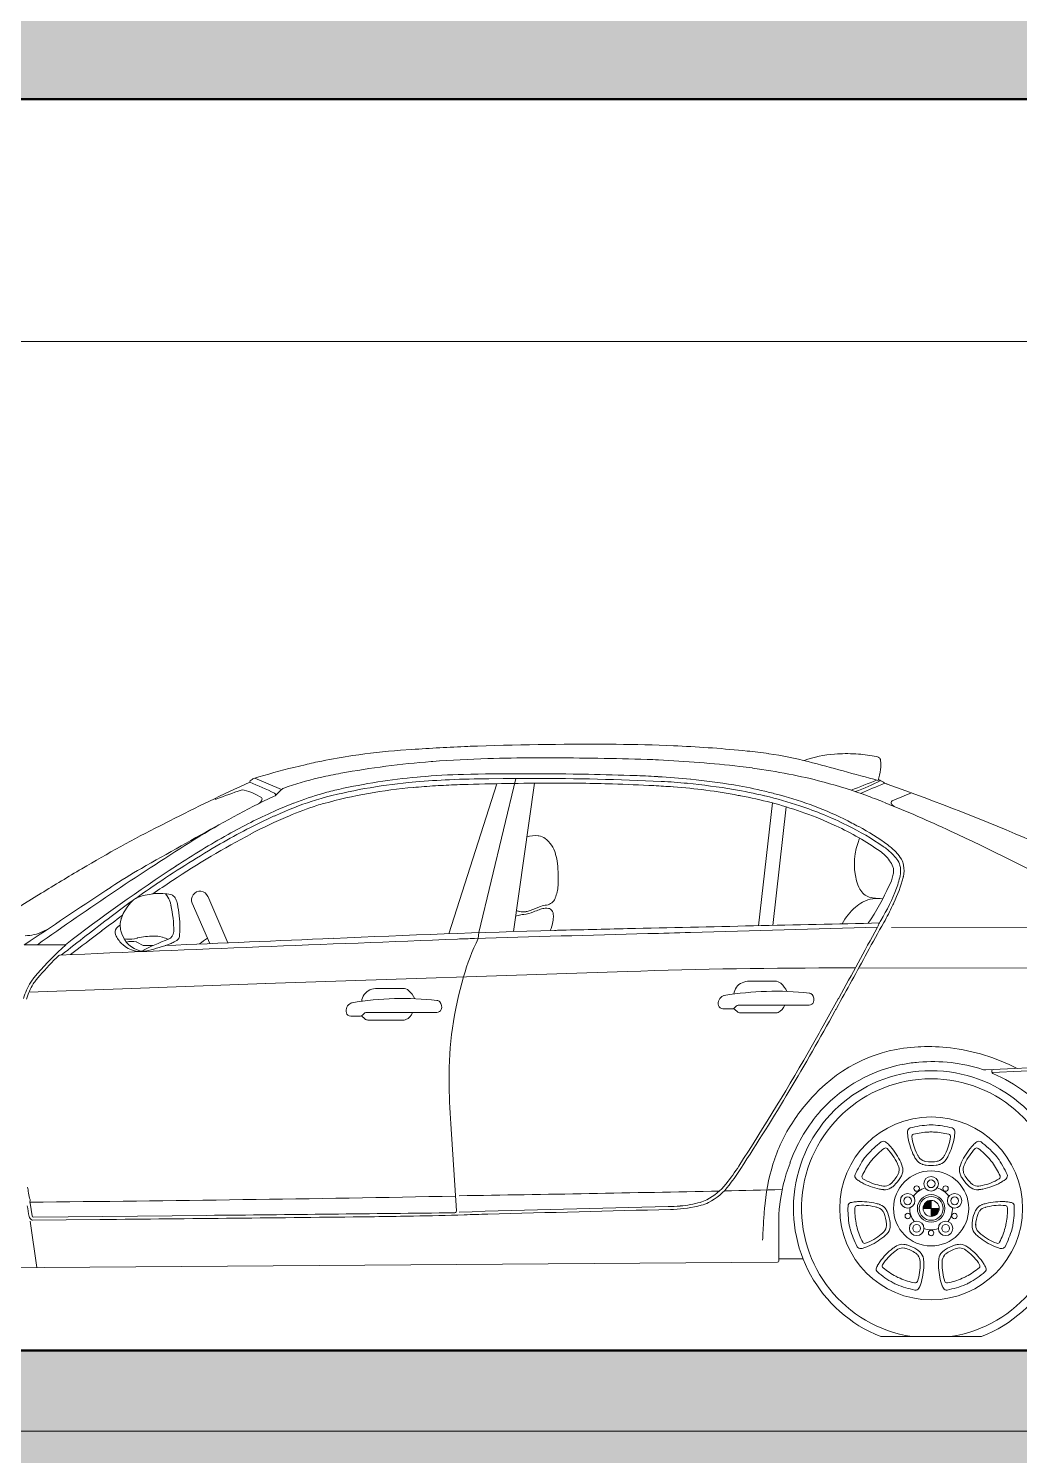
# Model space of a CAD drawing. Header units: millimetres. Extents: x 1135 to 1350, y 205 to 283.
# Drawn here: x 1213.059 to 1215.514, y 210.04 to 213.575 of the extents above; entities that cross this region are included whole.
import ezdxf

# ---------------------------------------------------------------- set-up
doc = ezdxf.new("R2010")
doc.units = ezdxf.units.MM
doc.header["$LTSCALE"] = 10
for name, color, linetype, lineweight in [('CARROS', 252, 'Continuous', 13), ('cinza 03', 252, 'Continuous', 13), ('HACHT', 90, 'Continuous', 9), ('PAREDES 2', 50, 'Continuous', 50), ('pn 02', 16, 'Continuous', 20), ('PN-01', 90, 'Continuous', 13)]:
    doc.layers.add(name, color=color, linetype=linetype, lineweight=lineweight)

# ---------------------------------------------------------------- blocks, each defined once
blk = doc.blocks.new('A$C22F757E9')
at = {"layer": 'CARROS'}
h = blk.add_hatch(color=256, dxfattribs=at)
edge = h.paths.add_edge_path()
edge.add_line((-113.0689, 1228.8035), (-113.0506, 1228.8035))
edge.add_line((-113.0506, 1228.8035), (-113.0506, 1228.8217))
edge.add_ellipse((-113.0506, 1228.8035), major_axis=(0.0129, 0.0129), ratio=1, start_angle=45, end_angle=135)
edge = h.paths.add_edge_path()
edge.add_line((-113.0323, 1228.8035), (-113.0506, 1228.8035))
edge.add_line((-113.0506, 1228.8035), (-113.0506, 1228.7852))
edge.add_ellipse((-113.0506, 1228.8035), major_axis=(-0.0129, 0.0129), ratio=1, start_angle=135, end_angle=225)
for p, q in [((-114.3375, 1229.9403), (-114.3649, 1229.9385)), ((-113.9976, 1229.9196), (-114.0158, 1229.9195)), ((-113.6779, 1229.9493), (-113.6886, 1229.9497)), ((-113.4525, 1229.9302), (-113.453, 1229.9302)), ((-113.2899, 1229.929), (-113.2829, 1229.9294)), ((-113.1811, 1229.9211), (-113.1809, 1229.921)), ((-114.6015, 1229.9028), (-114.6293, 1229.8961)), ((-114.2851, 1229.9107), (-114.2893, 1229.9104)), ((-113.1757, 1229.9136), (-113.1757, 1229.913)), ((-114.7386, 1229.8601), (-114.7386, 1229.8596)), ((-114.7372, 1229.8629), (-114.7376, 1229.8625)), ((-114.7263, 1229.8691), (-114.6596, 1229.8416)), ((-114.563, 1229.8715), (-114.5684, 1229.8702)), ((-114.3273, 1229.86), (-114.345, 1229.8584)), ((-114.3156, 1229.8728), (-114.3239, 1229.8721)), ((-114.2654, 1229.8514), (-114.2719, 1229.851)), ((-114.1263, 1229.8557), (-114.2454, 1229.484)), ((-114.1713, 1229.4871), (-114.0798, 1229.8688)), ((-114.1108, 1229.8685), (-114.1462, 1229.8681)), ((-114.0333, 1229.8569), (-114.0854, 1229.4893)), ((-113.917, 1229.8793), (-113.9193, 1229.8794)), ((-113.7863, 1229.876), (-113.7918, 1229.8762)), ((-113.73, 1229.8734), (-113.7301, 1229.8734)), ((-113.689, 1229.848), (-113.6899, 1229.848)), ((-113.5356, 1229.852), (-113.5396, 1229.8526)), ((-113.3156, 1229.8594), (-113.3194, 1229.8604)), ((-114.7102, 1229.8125), (-114.7096, 1229.8135)), ((-114.676, 1229.8256), (-114.6794, 1229.8242)), ((-114.6741, 1229.8279), (-114.6738, 1229.8269)), ((-114.6625, 1229.839), (-114.6736, 1229.8272)), ((-114.3273, 1229.847), (-114.3325, 1229.8465)), ((-113.5134, 1229.8238), (-113.5224, 1229.8256)), ((-113.4622, 1229.8256), (-113.463, 1229.8258)), ((-113.4151, 1229.8247), (-113.4303, 1229.8289)), ((-113.207, 1229.8251), (-113.2081, 1229.8255)), ((-114.6291, 1229.8078), (-114.6301, 1229.8075)), ((-113.478, 1229.504), (-113.444, 1229.8081)), ((-113.4427, 1229.5047), (-113.4098, 1229.7984)), ((-113.1492, 1229.807), (-113.1489, 1229.8064)), ((-114.9368, 1229.7638), (-114.9606, 1229.7517)), ((-114.6743, 1229.7773), (-114.6777, 1229.7757)), ((-114.6422, 1229.7757), (-114.6442, 1229.7748)), ((-113.2863, 1229.7513), (-113.2889, 1229.7525)), ((-113.258, 1229.7524), (-113.2596, 1229.7532)), ((-113.23, 1229.7496), (-113.2301, 1229.7496)), ((-114.7925, 1229.7299), (-114.7934, 1229.7294)), ((-113.9808, 1229.6807), (-113.9813, 1229.6824)), ((-113.1645, 1229.678), (-113.1649, 1229.6784)), ((-113.1474, 1229.682), (-113.1487, 1229.6833)), ((-113.1362, 1229.6845), (-113.1368, 1229.6852)), ((-113.1437, 1229.6408), (-113.1437, 1229.6412)), ((-113.1279, 1229.653), (-113.1281, 1229.6536)), ((-113.1188, 1229.6536), (-113.1189, 1229.6539)), ((-114.9658, 1229.6099), (-114.967, 1229.6091)), ((-114.93, 1229.6159), (-114.9316, 1229.6148)), ((-113.1269, 1229.6323), (-113.1268, 1229.6332)), ((-115.2553, 1229.5843), (-115.436, 1229.4733)), ((-114.9437, 1229.5785), (-114.9471, 1229.5829)), ((-114.8426, 1229.5767), (-114.7927, 1229.4617)), ((-113.9822, 1229.5717), (-113.9818, 1229.5726)), ((-113.2273, 1229.5946), (-113.227, 1229.5941)), ((-114.8377, 1229.4598), (-114.8809, 1229.5596)), ((-114.0709, 1229.5391), (-114.07, 1229.5389)), ((-114.055, 1229.5387), (-114.0543, 1229.5389)), ((-114.0065, 1229.5471), (-114.0069, 1229.5471)), ((-113.2191, 1229.5628), (-113.2205, 1229.562)), ((-113.1461, 1229.5541), (-113.1454, 1229.5557)), ((-115.2515, 1229.4893), (-115.2391, 1229.4954)), ((-115.054, 1229.529), (-115.0567, 1229.5225)), ((-114.0798, 1229.5274), (-114.08, 1229.5273)), ((-113.9877, 1229.5139), (-113.987, 1229.5179)), ((-113.181, 1229.5058), (-113.1813, 1229.5051)), ((-113.149, 1229.4992), (-112.5448, 1229.5005)), ((-115.0696, 1229.4781), (-115.0697, 1229.4783)), ((-115.058, 1229.4916), (-115.058, 1229.4914)), ((-115.0187, 1229.473), (-115.0238, 1229.4718)), ((-115.0187, 1229.4633), (-115.0024, 1229.4551)), ((-114.9547, 1229.4754), (-114.956, 1229.4757)), ((-114.9256, 1229.4637), (-114.9241, 1229.4645)), ((-114.9178, 1229.4688), (-114.9179, 1229.4687)), ((-114.913, 1229.4773), (-114.9129, 1229.4778)), ((-114.1727, 1229.4722), (-114.1713, 1229.4871)), ((-115.2971, 1229.4568), (-115.2281, 1229.4568)), ((-115.2281, 1229.4568), (-115.1952, 1229.4568)), ((-115.1952, 1229.4568), (-115.1951, 1229.4568)), ((-115.0004, 1229.4546), (-114.9779, 1229.4546)), ((-113.8037, 1229.3907), (-114.6992, 1229.3606)), ((-113.2383, 1229.3993), (-113.2613, 1229.3994)), ((-112.4099, 1229.3982), (-113.2299, 1229.3993)), ((-115.2642, 1229.3854), (-115.2733, 1229.3746)), ((-115.2584, 1229.3803), (-115.2675, 1229.3695)), ((-115.2856, 1229.339), (-115.0536, 1229.3479)), ((-113.3177, 1229.2557), (-113.2806, 1229.3226)), ((-113.0764, 1229.204), (-113.0826, 1229.2038)), ((-113.0812, 1229.1657), (-113.0869, 1229.1652)), ((-112.897, 1229.1475), (-112.9152, 1229.1466)), ((-112.9002, 1229.1418), (-112.9002, 1229.1441)), ((-112.8998, 1229.1399), (-112.4234, 1229.1631)), ((-112.3958, 1229.1719), (-112.897, 1229.1475)), ((-113.3441, 1229.0802), (-113.3451, 1229.0791)), ((-113.3397, 1229.085), (-113.3397, 1229.0849)), ((-113.3253, 1229.0443), (-113.3255, 1229.044)), ((-114.2263, 1228.7979), (-114.2408, 1229.0128)), ((-113.4377, 1228.9271), (-113.438, 1228.9262)), ((-113.397, 1228.9247), (-113.3997, 1228.9177)), ((-113.5591, 1228.8637), (-113.5583, 1228.8647)), ((-113.5511, 1228.861), (-113.5493, 1228.8633)), ((-115.2866, 1228.8422), (-115.2864, 1228.841)), ((-115.2828, 1228.8161), (-115.2777, 1228.7849)), ((-113.689, 1228.8012), (-113.6885, 1228.8013)), ((-113.6727, 1228.8095), (-113.6718, 1228.8096)), ((-113.462, 1228.8164), (-113.4627, 1228.8093)), ((-113.0323, 1228.8035), (-113.0689, 1228.8035)), ((-113.0506, 1228.7852), (-113.0506, 1228.8217)), ((-115.283, 1228.7786), (-115.2828, 1228.7783)), ((-115.2826, 1228.7716), (-115.266, 1228.6573)), ((-115.1103, 1228.776), (-115.2765, 1228.7744)), ((-115.2743, 1228.7821), (-114.8447, 1228.7862)), ((-113.4283, 1228.77), (-113.4283, 1228.673)), ((-113.431, 1228.6703), (-115.5426, 1228.6553)), ((-113.4283, 1228.6789), (-113.3681, 1228.6789)), ((-113.1753, 1228.486), (-112.9259, 1228.486))]:
    blk.add_line(p, q, dxfattribs=at)
for points in [[(-113.4079, 1229.341, 0.11548), (-113.423, 1229.3613, 0.176796), (-113.4374, 1229.3665), (-113.5006, 1229.3665, 0.101369), (-113.5189, 1229.3628, 0.277823), (-113.5393, 1229.3346)], [(-114.3299, 1229.323, 0.11548), (-114.345, 1229.3432, 0.176796), (-114.3594, 1229.3485), (-114.4227, 1229.3485, 0.101369), (-114.441, 1229.3448, 0.277823), (-114.4613, 1229.3166)], [(-114.3353, 1229.2892, -0.205932), (-114.3517, 1229.2712, -0.106247), (-114.3563, 1229.2702), (-114.4457, 1229.2702, -0.186076), (-114.4533, 1229.2731), (-114.4619, 1229.2809)], [(-113.4133, 1229.3072, -0.205932), (-113.4297, 1229.2892, -0.106247), (-113.4343, 1229.2882), (-113.5237, 1229.2882, -0.186076), (-113.5312, 1229.2911), (-113.5398, 1229.2989)], [(-113.0346, 1228.9202, -0.073262), (-113.0641, 1228.9199, -0.083125), (-113.0712, 1228.9221), (-113.0715, 1228.9222, -0.163159), (-113.0831, 1228.9339, 0.004366), (-113.0835, 1228.9346), (-113.0852, 1228.9379, -0.090388), (-113.0984, 1228.9812, -0.373981), (-113.0942, 1228.9873, -0.054792), (-113.0565, 1228.9928, -0.017715), (-113.0447, 1228.9928, -0.054792), (-113.007, 1228.9873, -0.373981), (-113.0028, 1228.9812, -0.090388), (-113.016, 1228.9379), (-113.0177, 1228.9346, 0.004366), (-113.0181, 1228.9339, -0.163159), (-113.0297, 1228.9222), (-113.03, 1228.9221, -0.083125), (-113.0371, 1228.9199)], [(-113.1319, 1228.8888, -0.073262), (-113.15, 1228.8655, -0.083125), (-113.1562, 1228.8613), (-113.1565, 1228.8612, -0.163159), (-113.1729, 1228.8594, 0.004366), (-113.1737, 1228.8595), (-113.1773, 1228.8603, -0.090388), (-113.2194, 1228.877, -0.373981), (-113.2215, 1228.884, -0.054792), (-113.2024, 1228.9169, -0.017715), (-113.195, 1228.9262, -0.054792), (-113.1672, 1228.9522, -0.373981), (-113.1598, 1228.9517, -0.090388), (-113.1342, 1228.9143), (-113.1327, 1228.911, 0.004366), (-113.1323, 1228.9102, -0.163159), (-113.1304, 1228.8938), (-113.1305, 1228.8935, -0.083125), (-113.1332, 1228.8866)], [(-112.9493, 1228.8638, -0.073262), (-112.968, 1228.8866, -0.083125), (-112.9707, 1228.8935), (-112.9708, 1228.8938, -0.163159), (-112.9689, 1228.9102, 0.004366), (-112.9685, 1228.911), (-112.967, 1228.9143, -0.090388), (-112.9414, 1228.9517, -0.373981), (-112.934, 1228.9522, -0.054792), (-112.9062, 1228.9262, -0.017715), (-112.8988, 1228.9169, -0.054792), (-112.8797, 1228.884, -0.373981), (-112.8818, 1228.877, -0.090388), (-112.9239, 1228.8603), (-112.9275, 1228.8595, 0.004366), (-112.9283, 1228.8594, -0.163159), (-112.9447, 1228.8612), (-112.945, 1228.8613, -0.083125), (-112.9512, 1228.8655)], [(-113.168, 1228.793, -0.073262), (-113.1611, 1228.7644, -0.083125), (-113.1616, 1228.757), (-113.1617, 1228.7567, -0.163159), (-113.1706, 1228.7427, 0.004366), (-113.1712, 1228.7422), (-113.174, 1228.7398, -0.090388), (-113.2133, 1228.7173, -0.373981), (-113.2202, 1228.72, -0.054792), (-113.2339, 1228.7555, -0.017715), (-113.2365, 1228.7671, -0.054792), (-113.2396, 1228.805, -0.373981), (-113.2346, 1228.8105, -0.090388), (-113.1894, 1228.8073), (-113.1858, 1228.8063, 0.004366), (-113.185, 1228.8061, -0.163159), (-113.171, 1228.7974), (-113.1708, 1228.7971, -0.083125), (-113.1671, 1228.7907)], [(-112.9403, 1228.7619, -0.073262), (-112.9341, 1228.7907, -0.083125), (-112.9304, 1228.7971), (-112.9302, 1228.7974, -0.163159), (-112.9162, 1228.8061, 0.004366), (-112.9154, 1228.8063), (-112.9118, 1228.8073, -0.090388), (-112.8666, 1228.8105, -0.373981), (-112.8616, 1228.805, -0.054792), (-112.8647, 1228.7671, -0.017715), (-112.8673, 1228.7555, -0.054792), (-112.881, 1228.72, -0.373981), (-112.8879, 1228.7173, -0.090388), (-112.9272, 1228.7398), (-112.93, 1228.7422, 0.004366), (-112.9306, 1228.7427, -0.163159), (-112.9395, 1228.7567), (-112.9396, 1228.757, -0.083125), (-112.9401, 1228.7644)], [(-113.1157, 1228.7052, -0.073262), (-113.0889, 1228.6927, -0.083125), (-113.0835, 1228.6877), (-113.0833, 1228.6874, -0.163159), (-113.0779, 1228.6718, 0.004366), (-113.0779, 1228.671), (-113.0778, 1228.6673, -0.090388), (-113.0847, 1228.6226, -0.373981), (-113.0911, 1228.6189, -0.054792), (-113.1274, 1228.6303, -0.017715), (-113.1381, 1228.6354, -0.054792), (-113.1697, 1228.6567, -0.373981), (-113.1708, 1228.664, -0.090388), (-113.1401, 1228.6973), (-113.1371, 1228.6995, 0.004366), (-113.1365, 1228.7, -0.163159), (-113.121, 1228.7055), (-113.1206, 1228.7055, -0.083125), (-113.1133, 1228.7044)], [(-113.0143, 1228.6913, -0.073262), (-112.9879, 1228.7044, -0.083125), (-112.9806, 1228.7055), (-112.9802, 1228.7055, -0.163159), (-112.9647, 1228.7, 0.004366), (-112.9641, 1228.6995), (-112.9611, 1228.6973, -0.090388), (-112.9304, 1228.664, -0.373981), (-112.9315, 1228.6567, -0.054792), (-112.9631, 1228.6354, -0.017715), (-112.9738, 1228.6303, -0.054792), (-113.0101, 1228.6189, -0.373981), (-113.0165, 1228.6226, -0.090388), (-113.0234, 1228.6673), (-113.0233, 1228.671, 0.004366), (-113.0233, 1228.6718, -0.163159), (-113.0179, 1228.6874), (-113.0177, 1228.6877, -0.083125), (-113.0123, 1228.6927)]]:
    blk.add_lwpolyline(points, format="xyb", dxfattribs=at)
for points in [[(-114.4578, 1229.284, -0.22651), (-114.4665, 1229.2799), (-114.4885, 1229.2799, -0.337736), (-114.4993, 1229.2881, -0.372119), (-114.4878, 1229.3122, -0.06192), (-114.4852, 1229.313, -0.069103), (-114.2749, 1229.3189, -0.185882), (-114.2677, 1229.3152, -0.282354), (-114.2643, 1229.2963, -0.308281), (-114.2748, 1229.2892), (-114.4483, 1229.2892, 0.22651), (-114.457, 1229.285)], [(-113.5358, 1229.3021, -0.22651), (-113.5445, 1229.2979), (-113.5664, 1229.2979, -0.337736), (-113.5772, 1229.3062, -0.372119), (-113.5658, 1229.3302, -0.06192), (-113.5631, 1229.331, -0.069103), (-113.3528, 1229.337, -0.185882), (-113.3457, 1229.3333, -0.282354), (-113.3423, 1229.3143, -0.308281), (-113.3527, 1229.3072), (-113.5263, 1229.3072, 0.22651), (-113.535, 1229.303)], [(-113.0457, 1229.0103, 0.028399), (-113.0555, 1229.0103, 0.049879), (-113.1023, 1229.0029, 0.323135), (-113.109, 1228.9948, 0.031599), (-113.109, 1228.9893), (-113.1089, 1228.988, 0.028493), (-113.1077, 1228.9778, 0.072055), (-113.093, 1228.9336, 0.031687), (-113.088, 1228.9249), (-113.0876, 1228.9243, 0.162544), (-113.0729, 1228.913), (-113.0723, 1228.9127, 0.052962), (-113.063, 1228.9106, 0.062265), (-113.0382, 1228.9106, 0.052962), (-113.0289, 1228.9127), (-113.0283, 1228.913, 0.162544), (-113.0136, 1228.9243), (-113.0132, 1228.9249, 0.031687), (-113.0082, 1228.9336, 0.072055), (-112.9935, 1228.9778, 0.028493), (-112.9923, 1228.988), (-112.9922, 1228.9893, 0.031599), (-112.9922, 1228.9948, 0.323135), (-112.9989, 1229.0029, 0.049879)], [(-113.2092, 1228.9363, 0.028399), (-113.2154, 1228.9286, 0.049879), (-113.2387, 1228.8874, 0.323135), (-113.2366, 1228.8771, 0.031599), (-113.2323, 1228.8737), (-113.2312, 1228.8729, 0.028493), (-113.2225, 1228.8675, 0.072055), (-113.1788, 1228.8514, 0.031687), (-113.1689, 1228.85), (-113.1681, 1228.8499, 0.162544), (-113.1501, 1228.8543), (-113.1496, 1228.8546, 0.052962), (-113.1421, 1228.8605, 0.062265), (-113.1266, 1228.88, 0.052962), (-113.1225, 1228.8885), (-113.1223, 1228.8892, 0.162544), (-113.122, 1228.9077), (-113.1223, 1228.9084, 0.031687), (-113.1259, 1228.9177, 0.072055), (-113.1513, 1228.9568, 0.028493), (-113.1585, 1228.9641), (-113.1595, 1228.9649, 0.031599), (-113.1638, 1228.9684, 0.323135), (-113.1743, 1228.9682, 0.049879)], [(-112.8858, 1228.9286, 0.028399), (-112.892, 1228.9363, 0.049879), (-112.9269, 1228.9682, 0.323135), (-112.9374, 1228.9684, 0.031599), (-112.9417, 1228.9649), (-112.9427, 1228.9641, 0.028493), (-112.9499, 1228.9568, 0.072055), (-112.9753, 1228.9177, 0.031687), (-112.9789, 1228.9084), (-112.9792, 1228.9077, 0.162544), (-112.9789, 1228.8892), (-112.9787, 1228.8885, 0.052962), (-112.9746, 1228.88, 0.062265), (-112.9591, 1228.8605, 0.052962), (-112.9516, 1228.8546), (-112.9511, 1228.8543, 0.162544), (-112.9331, 1228.8499), (-112.9323, 1228.85, 0.031687), (-112.9224, 1228.8514, 0.072055), (-112.8787, 1228.8675, 0.028493), (-112.87, 1228.8729), (-112.8689, 1228.8737, 0.031599), (-112.8646, 1228.8771, 0.323135), (-112.8625, 1228.8874, 0.049879)], [(-113.2533, 1228.7622, 0.028399), (-113.2511, 1228.7526, 0.049879), (-113.2336, 1228.7087, 0.323135), (-113.2241, 1228.704, 0.031599), (-113.2188, 1228.7052), (-113.2175, 1228.7056, 0.028493), (-113.2079, 1228.709, 0.072055), (-113.168, 1228.7332, 0.031687), (-113.1607, 1228.74), (-113.1602, 1228.7405, 0.162544), (-113.1524, 1228.7573), (-113.1523, 1228.758, 0.052962), (-113.1523, 1228.7675, 0.062265), (-113.1578, 1228.7917, 0.052962), (-113.162, 1228.8003), (-113.1623, 1228.8009, 0.162544), (-113.1766, 1228.8126), (-113.1774, 1228.8129, 0.031687), (-113.1869, 1228.8159, 0.072055), (-113.2333, 1228.8203, 0.028493), (-113.2435, 1228.8192), (-113.2447, 1228.819, 0.031599), (-113.2501, 1228.8178, 0.323135), (-113.2565, 1228.8094, 0.049879)], [(-112.8501, 1228.7526, 0.028399), (-112.8479, 1228.7622, 0.049879), (-112.8447, 1228.8094, 0.323135), (-112.8511, 1228.8178, 0.031599), (-112.8565, 1228.819), (-112.8577, 1228.8192, 0.028493), (-112.8679, 1228.8203, 0.072055), (-112.9143, 1228.8159, 0.031687), (-112.9238, 1228.8129), (-112.9246, 1228.8126, 0.162544), (-112.9389, 1228.8009), (-112.9392, 1228.8003, 0.052962), (-112.9434, 1228.7917, 0.062265), (-112.9489, 1228.7675, 0.052962), (-112.9489, 1228.758), (-112.9488, 1228.7573, 0.162544), (-112.941, 1228.7405), (-112.9405, 1228.74, 0.031687), (-112.9332, 1228.7332, 0.072055), (-112.8933, 1228.709, 0.028493), (-112.8837, 1228.7056), (-112.8824, 1228.7052, 0.031599), (-112.8771, 1228.704, 0.323135), (-112.8676, 1228.7087, 0.049879)], [(-113.1448, 1228.6193, 0.028399), (-113.1359, 1228.615, 0.049879), (-113.0906, 1228.6013, 0.323135), (-113.081, 1228.6058, 0.031599), (-113.0786, 1228.6107), (-113.0781, 1228.6119, 0.028493), (-113.0748, 1228.6216, 0.072055), (-113.0688, 1228.6678, 0.031687), (-113.0696, 1228.6778), (-113.0697, 1228.6786, 0.162544), (-113.078, 1228.6951), (-113.0785, 1228.6956, 0.052962), (-113.0859, 1228.7016, 0.062265), (-113.1083, 1228.7124, 0.052962), (-113.1175, 1228.7144), (-113.1182, 1228.7145, 0.162544), (-113.1363, 1228.7106), (-113.137, 1228.7102, 0.031687), (-113.1453, 1228.7047, 0.072055), (-113.1777, 1228.6711, 0.028493), (-113.1832, 1228.6625), (-113.1838, 1228.6614, 0.031599), (-113.1862, 1228.6564, 0.323135), (-113.1837, 1228.6462, 0.049879)], [(-112.9653, 1228.615, 0.028399), (-112.9564, 1228.6193, 0.049879), (-112.9175, 1228.6462, 0.323135), (-112.915, 1228.6564, 0.031599), (-112.9174, 1228.6614), (-112.918, 1228.6625, 0.028493), (-112.9235, 1228.6711, 0.072055), (-112.9559, 1228.7047, 0.031687), (-112.9642, 1228.7102), (-112.9649, 1228.7106, 0.162544), (-112.983, 1228.7145), (-112.9837, 1228.7144, 0.052962), (-112.9929, 1228.7124, 0.062265), (-113.0153, 1228.7016, 0.052962), (-113.0227, 1228.6956), (-113.0232, 1228.6951, 0.162544), (-113.0315, 1228.6786), (-113.0316, 1228.6778, 0.031687), (-113.0324, 1228.6678, 0.072055), (-113.0264, 1228.6216, 0.028493), (-113.0231, 1228.6119), (-113.0226, 1228.6107, 0.031599), (-113.0202, 1228.6058, 0.323135), (-113.0106, 1228.6013, 0.049879)]]:
    blk.add_lwpolyline(points, format="xyb", close=True, dxfattribs=at)
for centre, radius in [((-113.0506, 1228.8035), 0.2265), ((-113.0506, 1228.8035), 0.0931), ((-113.0863, 1228.8526), 0.00677), ((-113.0506, 1228.8646), 0.018), ((-113.0506, 1228.8646), 0.00963), ((-113.0149, 1228.8526), 0.00677), ((-113.1088, 1228.8224), 0.018), ((-113.1088, 1228.8224), 0.00963), ((-113.0506, 1228.8035), 0.0341), ((-113.0506, 1228.8035), 0.0295), ((-113.0506, 1228.8035), 0.02), ((-112.9924, 1228.8224), 0.018), ((-112.9924, 1228.8224), 0.00963), ((-113.1084, 1228.7847), 0.00677), ((-112.9928, 1228.7847), 0.00677), ((-113.0865, 1228.754), 0.018), ((-113.0865, 1228.754), 0.00963), ((-113.0147, 1228.754), 0.018), ((-113.0147, 1228.754), 0.00963), ((-113.0506, 1228.7427), 0.00677)]:
    blk.add_circle(centre, radius, dxfattribs=at)
for radius, start, end in [(0.3411, 291.4472, 248.5528), (0.3211, 278.6159, 261.3841), (0.053, 106.2579, 145.7421), (0.053, 34.2579, 73.7421), (0.053, 178.2579, 217.7421), (0.0183, 90, 180), (0.0183, 270, 0), (0.053, 322.2579, 1.7421), (0.053, 250.2579, 289.7421)]:
    blk.add_arc((-113.0506, 1228.8035), radius, start, end, dxfattribs=at)
for centre, major_axis, start_param, end_param in [((-113.8972, 1221.2834), (0, 8.6702), -0.00781, 0.032475), ((-114.2242, 1228.1758), (0, 1.7692), 0.149318, 0.193693), ((-114.266, 1228.4584), (0, 1.4835), 0.067705, 0.149318), ((-113.9558, 1224.2258), (0, 5.7277), 0.042956, 0.067705), ((-114.1015, 1227.668), (0, 2.2823), 0.032475, 0.042956), ((-114.0444, 1226.278), (0, 3.6416), -0.003117, 0.029196), ((-114.0234, 1233.1147), (0, 3.1952), 3.138476, 3.143989), ((-113.981, 1222.8557), (0, 7.0639), -0.032568, 0.002396), ((-113.8621, 1225.8454), (0, 4.1081), -0.042876, -0.00781), ((-113.804, 1226.9662), (0, 2.9858), -0.101354, -0.042876), ((-113.661, 1228.3927), (0, 1.552), -0.136479, -0.101354), ((-113.5657, 1229.0936), (0, 0.8444), -0.256056, -0.136479), ((-113.2715, 1229.646), (0, 0.2835), 0.065697, 0.34208), ((-113.2592, 1229.565), (0, 0.3652), -0.079358, 0.065697), ((-113.2621, 1229.5288), (0, 0.4015), -0.19381, -0.079358), ((-113.1894, 1229.9049), (0, 0.0183), -0.478361, -0.19381), ((-113.1853, 1229.9123), (0, 0.00982), -1.440971, -0.478361), ((-114.3108, 1228.5261), (0, 1.4077), 0.231718, 0.305685), ((-114.3433, 1228.7922), (0, 1.1411), 0.193693, 0.231718), ((-114.1187, 1227.6304), (0, 2.2866), 0.075791, 0.175851), ((-114.0638, 1226.9523), (0, 2.967), 0.029196, 0.075791), ((-113.8129, 1228.091), (0, 1.8258), -0.048297, -0.032568), ((-113.8913, 1226.4447), (0, 3.474), -0.107335, -0.048297), ((-113.621, 1228.9911), (0, 0.9129), -0.143061, -0.107335), ((-113.793, 1227.779), (0, 2.1374), -0.186177, -0.143061), ((-118.5976, 1209.585), (0, 21.0105), -0.264706, -0.256056), ((-113.3173, 1229.9099), (0, 0.1449), 4.387792, 4.582787), ((-113.2582, 1229.9021), (0, 0.0844), 4.582787, 4.842214), ((-112.3457, 1224.501), (0, 5.8833), 0.425561, 0.463424), ((-114.7353, 1229.8601), (0, 0.00342), 0.781916, 1.570796), ((-114.9808, 1229.2245), (0, 0.681), -0.468973, -0.369211), ((-114.7214, 1229.8467), (0, 0.0228), 0.305685, 0.781916), ((-114.4158, 1229.1822), (0, 0.7052), 0.221404, 0.3497), ((-114.3161, 1228.7582), (0, 1.1411), 0.175851, 0.221404), ((-114.2281, 1228.5515), (0, 1.3122), 0.090512, 0.260903), ((-114.1857, 1228.304), (0, 1.5743), 0.089203, 0.21595), ((-114.1813, 1228.2693), (0, 1.5976), 0.03961, 0.092933), ((-114.1556, 1227.8003), (0, 2.0541), 0.057492, 0.084975), ((-114.1754, 1228.2816), (0, 1.5976), 0.021399, 0.089203), ((-114.1621, 1228.0285), (0, 1.8258), 0.027575, 0.057492), ((-114.1108, 1226.4658), (0, 3.4026), 0.010555, 0.03961), ((-113.9558, 1220.4368), (0, 9.4205), 0.003741, 0.027575), ((-114.0501, 1222.34), (0, 7.5406), -0.01761, 0.021399), ((-114.0352, 1222.5952), (0, 7.2737), 0, 0.010555), ((-114.0352, 1223.093), (0, 6.7759), -0.047367, 0), ((-113.9736, 1225.2926), (0, 4.5646), -0.029742, 0.003741), ((-113.8814, 1231.9331), (0, 2.0541), 3.123983, 3.125376), ((-114.0236, 1223.0333), (0, 6.8469), -0.033626, -0.016216), ((-113.9798, 1225.0823), (0, 4.775), -0.05154, -0.029742), ((-113.7061, 1232.6135), (0, 2.7388), 3.107967, 3.109804), ((-113.8506, 1227.8229), (0, 2.0541), -0.059598, -0.031789), ((-113.8649, 1227.3438), (0, 2.5105), -0.070793, -0.05154), ((-113.6631, 1231.0125), (0, 1.1411), 3.081995, 3.084453), ((-113.8452, 1227.7796), (0, 2.097), -0.096438, -0.05714), ((-113.783, 1228.4935), (0, 1.3694), -0.095242, -0.047367), ((-113.811, 1228.1956), (0, 1.6686), -0.165628, -0.095242), ((-113.7979, 1228.2767), (0, 1.5976), -0.164823, -0.096438), ((-113.7244, 1228.6999), (0, 1.1679), -0.229895, -0.164823), ((-113.6321, 1228.646), (0, 1.2553), -0.255665, -0.186177), ((-113.6263, 1228.6531), (0, 1.2469), -0.347359, -0.255665), ((-113.9174, 1231.6644), (0, 1.9469), 3.497667, 3.532974), ((-113.5105, 1230.5654), (0, 0.78), 3.503977, 3.592259), ((-115.8549, 1236.3841), (0, 7.0748), 3.528334, 3.537704), ((-113.2211, 1229.777), (0, 0.0978), -0.573051, -0.426735), ((-113.1444, 1229.8975), (0, 0.0456), 2.568542, 2.653432), ((-113.1444, 1229.8975), (0, 0.0456), 2.653432, 2.808287), ((-114.9817, 1224.5112), (0, 5.6543), -0.40291, -0.333305), ((-113.9133, 1228.1381), (0, 1.8568), 0.432291, 0.553116), ((-114.8227, 1229.8207), (0, 0.00342), 2.183101, 3.512121), ((-114.397, 1228.7083), (0, 1.1899), 0.314715, 0.370528), ((-114.7557, 1229.8268), (0, 0.0137), -0.24656, 0.314715), ((-114.7872, 1229.6997), (0, 0.1447), -0.574008, -0.24656), ((-114.7116, 1229.8184), (0, 0.00342), 4.667383, 5.709177), ((-114.7186, 1229.8187), (0, 0.0105), 4.189324, 4.667383), ((-114.6769, 1229.8178), (0, 0.00685), 0.375385, 0.432291), ((-114.6806, 1229.8258), (0, 0.00685), -1.259538, -0.468973), ((-114.6784, 1229.8319), (0, 0.00685), 3.516977, 3.95154), ((-114.6462, 1229.8233), (0, 0.0228), 0.3497, 0.809947), ((-114.308, 1228.939), (0, 0.928), 0.276643, 0.358845), ((-114.4456, 1229.3783), (0, 0.4565), 0.260903, 0.31283), ((-114.3735, 1229.173), (0, 0.6847), 0.21595, 0.276643), ((-114.2254, 1228.5694), (0, 1.2817), 0.084975, 0.264181), ((-113.7862, 1228.4562), (0, 1.3953), -0.188658, -0.070793), ((-113.7439, 1228.6033), (0, 1.2553), -0.229103, -0.165628), ((-113.2839, 1231.1269), (0, 1.3237), 2.952935, 2.957608), ((-113.6967, 1228.8239), (0, 1.0171), -0.339089, -0.183985), ((-113.6672, 1228.9482), (0, 0.9129), -0.266519, -0.229895), ((-113.6942, 1228.816), (0, 1.0366), -0.316825, -0.229103), ((-113.6452, 1228.9695), (0, 0.8865), -0.473775, -0.266519), ((-113.7045, 1228.4302), (0, 1.4835), -0.378342, -0.347359), ((-113.1457, 1229.8097), (0, 0.00411), 0.386959, 1.576526), ((-111.7804, 1226.4091), (0, 3.6763), 0.372704, 0.386959), ((-114.0921, 1228.4441), (0, 1.4692), 0.417336, 0.505068), ((-114.7238, 1229.8205), (0, 0.016), 3.596388, 4.189324), ((-114.3142, 1228.9527), (0, 0.9129), 0.358845, 0.417336), ((-114.3141, 1228.9658), (0, 0.89), 0.31283, 0.423211), ((-114.3318, 1229.0234), (0, 0.8155), 0.303931, 0.396581), ((-114.4377, 1229.3661), (0, 0.4565), 0.264181, 0.303931), ((-113.6632, 1228.9119), (0, 0.9357), -0.453107, -0.316825), ((-113.6551, 1228.9437), (0, 0.8901), -0.430793, -0.339089), ((-114.402, 1226.6492), (0, 3.4), -0.43088, -0.378342), ((-113.1434, 1229.8097), (0, 0.00649), 1.576526, 2.00349), ((-113.1367, 1229.8121), (0, 0.0137), 2.00349, 2.755876), ((-113.4529, 1226.6893), (0, 3.4234), 0.463424, 0.528805), ((-106.041, 1213.4278), (0, 18.597), 0.499073, 0.511356), ((-114.0313, 1228.3191), (0, 1.5976), 0.423211, 0.518785), ((-114.1665, 1228.617), (0, 1.2553), 0.396581, 0.478729), ((-113.593, 1229.0741), (0, 0.7453), -0.602357, -0.430793), ((-113.5711, 1229.0997), (0, 0.726), -0.596407, -0.453107), ((-114.6129, 1227.0538), (0, 3.0392), -0.480008, -0.473775), ((-113.4868, 1229.2489), (0, 0.5645), -0.632833, -0.480008), ((-110.7877, 1222.9996), (0, 7.8957), 0.553116, 0.613206), ((-113.7278, 1227.7589), (0, 2.222), 0.478729, 0.581369), ((-113.7054, 1227.7321), (0, 2.2823), 0.505068, 0.570944), ((-114.0314, 1229.6587), (0, 0.0685), -0.106302, 0.313902), ((-114.0319, 1229.6534), (0, 0.0738), -0.125341, -0.106302), ((-114.027, 1229.6927), (0, 0.0342), -0.643313, -0.125341), ((-114.0491, 1229.6628), (0, 0.0715), -1.293188, -0.643313), ((-113.082, 1229.6568), (0, 0.1611), 1.163556, 1.830237), ((-115.7813, 1223.6038), (0, 6.7518), -0.480165, -0.43088), ((-113.5032, 1227.3802), (0, 2.6787), 0.518785, 0.587427), ((-114.1214, 1229.64), (0, 0.1483), -1.451009, -1.293188), ((-113.2343, 1229.6036), (0, 0.1027), -0.754691, -0.602357), ((-113.2578, 1229.5682), (0, 0.1598), -0.765692, -0.596407), ((-113.2193, 1229.6188), (0, 0.0812), -1.177079, -0.754691), ((-113.251, 1229.5752), (0, 0.1598), -0.811653, -0.632833), ((-113.2315, 1229.5932), (0, 0.1233), -0.913309, -0.765692), ((-113.2042, 1229.619), (0, 0.0951), -1.019324, -0.811653), ((-111.3461, 1223.0295), (0, 7.6622), 0.528805, 0.544337), ((-112.7032, 1226.1484), (0, 4.1644), 0.570944, 0.652732), ((-114.3469, 1228.4517), (0, 1.3694), 0.511356, 0.576538), ((-114.2577, 1229.6234), (0, 0.2877), 4.64248, 4.832176), ((-113.1662, 1229.6412), (0, 0.0228), -1.570796, -1.177079), ((-113.1932, 1229.6408), (0, 0.0502), 4.458332, 4.712389), ((-113.1692, 1229.642), (0, 0.0434), -1.298814, -0.913309), ((-113.1723, 1229.6404), (0, 0.0468), 4.556254, 4.984371), ((-113.1588, 1229.6474), (0, 0.0411), -1.410795, -1.019324), ((-113.195, 1229.6411), (0, 0.0784), 4.517914, 4.87239), ((-113.4965, 1227.3674), (0, 2.6931), 0.587427, 0.61203), ((-112.9559, 1226.563), (0, 3.6517), 0.581369, 0.597082), ((-114.0759, 1229.6104), (0, 0.1027), 4.335286, 4.64248), ((-113.1441, 1229.6401), (0, 0.0959), 1.830237, 2.064731), ((-113.7832, 1229.9042), (0, 0.7058), 4.119936, 4.271886), ((-113.2813, 1229.664), (0, 0.1426), 4.271886, 4.458332), ((-113.4462, 1229.7116), (0, 0.3428), 4.25657, 4.451832), ((-113.2935, 1229.659), (0, 0.1712), 4.341261, 4.556254), ((-113.159, 1229.6339), (0, 0.0411), 4.451832, 4.517914), ((-100.9173, 1207.4883), (0, 26.3747), 0.576538, 0.585751), ((-113.4965, 1227.3674), (0, 2.6931), 0.615142, 0.640365), ((-114.9972, 1229.5302), (0, 0.0479), 0.314757, 0.783284), ((-114.9628, 1229.423), (0, 0.1607), -0.180926, 0.314757), ((-114.983, 1229.5479), (0, 0.0502), -1.272831, -0.917278), ((-114.9363, 1229.5698), (0, 0.0114), -0.594286, -0.180926), ((-114.9434, 1229.5592), (0, 0.0242), -1.1156, -0.594286), ((-114.9621, 1229.5492), (0, 0.0456), -1.382127, -1.100546), ((-114.8618, 1229.5681), (0, 0.0213), -1.156148, 1.985445), ((-114.0063, 1229.5814), (0, 0.0264), 3.26333, 4.335286), ((-113.1924, 1229.613), (0, 0.0398), 2.064731, 2.848326), ((-113.1831, 1229.4924), (0, 0.0793), -0.163395, 0.478158), ((-113.1831, 1229.6422), (0, 0.0705), 2.839775, 3.141593), ((-113.608, 1229.7832), (0, 0.5138), 4.167686, 4.341261), ((-114.9533, 1229.4855), (0, 0.1111), 0.783284, 1.167828), ((-115.0217, 1229.5359), (0, 0.0913), -1.361844, -1.272831), ((-115.2379, 1229.4894), (0, 0.3156), -1.57042, -1.361844), ((-115.2731, 1229.4889), (0, 0.3671), -1.545183, -1.382127), ((-114.0487, 1229.4422), (0, 0.0909), 0.204771, 0.354738), ((-114.0631, 1229.5747), (0, 0.0365), 2.713104, 2.921881), ((-114.0621, 1229.5749), (0, 0.0369), 2.921881, 3.337837), ((-114.0573, 1229.4842), (0, 0.0479), 0.054182, 0.204771), ((-114.0634, 1229.598), (0, 0.066), 3.195774, 3.585976), ((-114.0674, 1229.606), (0, 0.0685), 3.337837, 3.499941), ((-112.8121, 1226.2039), (0, 3.5645), 0.350561, 0.358348), ((-114.0152, 1229.4951), (0, 0.0479), 0.364916, 0.444383), ((-113.9224, 1229.2487), (0, 0.3117), 0.318258, 0.364916), ((-114.0037, 1229.4992), (0, 0.0479), 0.067411, 0.318258), ((-113.995, 1229.4872), (0, 0.0685), 0.121737, 0.350561), ((-114.0035, 1229.5018), (0, 0.0454), -0.104735, 0.067411), ((-114, 1229.5356), (0, 0.0114), -0.612053, -0.104735), ((-114.003, 1229.5313), (0, 0.0167), -1.20414, -0.612053), ((-113.9981, 1229.5332), (0, 0.0114), -1.43565, -1.20414), ((-114.0472, 1229.5264), (0, 0.0617), 4.638063, 4.847535), ((-113.1498, 1229.4444), (0, 0.1386), 0.70337, 1.088428), ((-113.177, 1229.4769), (0, 0.0959), 0.478158, 0.70337), ((-113.6296, 1229.7824), (0, 0.5412), 4.189161, 4.276994), ((-112.9007, 1229.4402), (0, 0.2739), 1.114978, 1.135401), ((-111.2385, 1224.2915), (0, 6.5289), 0.640365, 0.664457), ((-112.9559, 1226.563), (0, 3.6517), 0.622536, 0.640358), ((-115.0536, 1229.4873), (0, 0.0187), 0.345821, 2.076435), ((-115.0111, 1229.5053), (0, 0.0494), 1.257945, 1.743534), ((-114.9563, 1229.515), (0, 0.1059), 1.743534, 1.793986), ((-115.036, 1229.5135), (0, 0.0228), 1.167828, 1.257945), ((-115.024, 1229.4954), (0, 0.1141), 4.557738, 4.738002), ((-114.0624, 1229.5262), (0, 0.0768), 4.250872, 4.552061), ((-114.0314, 1229.5252), (0, 0.0456), 4.552061, 4.638063), ((-112.6734, 1177.5548), (0, 51.9545), 0.022072, 0.025454), ((-187.3904, 4612.8936), (0, 3384.2213), 3.163665, 3.163852), ((-111.4148, 1155.3102), (0, 74.2116), 0.024195, 0.030526), ((-125.0404, 1236.0503), (0, 13.7016), 4.199434, 4.213813), ((-109.2722, 1227.2311), (0, 4.5646), 1.047568, 1.066286), ((-113.2833, 1229.5531), (0, 0.1141), 4.213813, 4.285425), ((-113.0789, 1229.4579), (0, 0.1141), 1.026093, 1.143832), ((-115.531, 1229.8466), (0, 0.4565), 3.688582, 3.727344), ((-115.295, 1229.5812), (0, 0.102), 3.140625, 3.59011), ((-92.5138, 659.1104), (0, 570.7859), 0.038616, 0.040368), ((-109.6407, 1222.0469), (0, 9.2835), 0.640358, 0.650894), ((-115.0007, 1229.5167), (0, 0.0799), 2.072713, 2.41339), ((-114.9937, 1229.5062), (0, 0.0669), 1.793986, 2.770578), ((-115.037, 1229.5316), (0, 0.0613), 2.919101, 3.361429), ((-115.0311, 1229.4104), (0, 0.0546), -0.212349, 0.246971), ((-115.0208, 1229.4593), (0, 0.00456), -0.46329, -0.212349), ((-115.0677, 1229.6957), (0, 0.2282), 3.361429, 3.370931), ((-114.9745, 1229.2902), (0, 0.1882), 0.01461, 0.229338), ((-114.7001, 1228.8181), (0, 0.6962), 0.357441, 0.462722), ((-114.976, 1229.3985), (0, 0.0799), -0.257664, 0.01461), ((-114.9809, 1229.3747), (0, 0.1041), -0.409253, -0.257664), ((-121.0002, 1380.161), (0, 150.8313), 3.182332, 3.185139), ((-114.9472, 1229.4895), (0, 0.0205), 3.499034, 4.712765), ((-114.9583, 1229.5236), (0, 0.0685), 3.480886, 3.647271), ((-114.9459, 1229.5044), (0, 0.0456), 3.647271, 3.81764), ((-114.9264, 1229.4795), (0, 0.0138), 3.81764, 4.557738), ((-114.7608, 1229.3297), (0, 0.1657), 0.529751, 0.678186), ((-113.0834, 1195.7491), (0, 33.7555), 0.027067, 0.043546), ((-114.0504, 1224.9096), (0, 4.5646), 0.029224, 0.038616), ((-113.6215, 1229.2002), (0, 0.6221), 1.118392, 1.281765), ((-110.524, 1102.4689), (0, 127.0576), 0.025795, 0.029224), ((-113.8618, 1224.9294), (0, 4.5646), 0.025454, 0.027067), ((-114.3327, 1252.2996), (0, 22.8229), 3.167388, 3.172119), ((-114.7702, 1228.9523), (0, 0.6625), 0.708024, 0.858348), ((-114.7702, 1228.9523), (0, 0.6548), 0.752883, 0.858348), ((-115.2082, 1229.4267), (0, 0.00456), 0.040368, 0.752883), ((-115.1951, 1229.4561), (0, 0.000685), 3.849617, 6.283185), ((-114.9972, 1229.5205), (0, 0.0851), 2.40522, 2.408915), ((-115.0082, 1229.5082), (0, 0.0685), 2.413854, 3.392695), ((-115.0013, 1229.4864), (0, 0.0456), 2.770578, 3.394848), ((-115.0004, 1229.4592), (0, 0.00456), 2.678303, 3.141593), ((-115.1551, 1230.0897), (0, 0.6688), 3.394848, 3.480886), ((-127.3465, 1237.361), (0, 16.3918), 4.198194, 4.207879), ((-113.2833, 1213.4233), (0, 15.976), -0.001394, 0.033067), ((-115.1676, 1229.2889), (0, 0.1376), 0.995308, 1.314242), ((-115.1676, 1229.2889), (0, 0.1298), 0.995308, 1.314242), ((-115.1994, 1229.3099), (0, 0.0991), 0.858348, 0.995308), ((-115.1994, 1229.3099), (0, 0.0913), 0.858348, 0.995308), ((-112.0985, 1149.5632), (0, 79.841), 0.033067, 0.037576), ((-113.3781, 1229.1268), (0, 0.8798), 1.281765, 1.578166), ((-121.1153, 1233.8063), (0, 9.1292), 4.198981, 4.199434), ((-118.6942, 1232.3559), (0, 6.2838), 4.130488, 4.20308), ((-111.9148, 1228.5132), (0, 1.5976), 1.056602, 1.061487), ((-117.2351, 1231.4976), (0, 4.5646), 4.187135, 4.198981), ((-118.6941, 1232.3559), (0, 6.2763), 4.130871, 4.187135), ((-113.0681, 1228.8255), (0, 0.3785), 0.038909, 0.815649), ((-113.058, 1228.7251), (0, 0.4793), -0.116779, 0.038909), ((-113.0601, 1228.7074), (0, 0.4971), -0.471013, -0.116779), ((-113.0518, 1228.7919), (0, 0.3752), 0.188001, 0.816053), ((-113.0579, 1228.8242), (0, 0.3423), 0.086176, 0.188001), ((-113.0465, 1228.7582), (0, 0.4091), -0.310862, 0.086176), ((-112.9163, 1229.1694), (0, 0.0228), 2.830731, 3.189594), ((-112.8968, 1229.1441), (0, 0.00342), 0.048002, 1.570796), ((-112.8957, 1229.1418), (0, 0.00456), 1.570796, 2.746248), ((-112.5097, 1229.1333), (0, 1.7612), 1.578166, 1.63923), ((-113.0436, 1228.7822), (0, 0.3851), -0.879418, -0.395345), ((-113.0352, 1228.7782), (0, 0.4353), 0.807593, 1.087358), ((-113.9128, 1229.6324), (0, 0.7988), 3.949185, 3.957242), ((-113.0398, 1228.786), (0, 0.3881), 0.84362, 1.205523), ((-113.1573, 1228.8926), (0, 0.2282), 0.816053, 0.84362), ((-113.0765, 1228.8002), (0, 0.388), 1.087358, 1.237578), ((-113.9967, 1229.2218), (0, 0.5706), 4.036094, 4.130871), ((-114.1234, 1229.3037), (0, 0.7303), 4.065173, 4.130488), ((-112.9839, 1228.7666), (0, 0.4878), 1.237578, 1.468626), ((-113.0086, 1228.7617), (0, 0.4264), 1.20059, 1.465083), ((-113.7357, 1229.0481), (0, 0.3652), 4.342183, 4.347115), ((-113.6705, 1228.9545), (0, 0.145), 3.608092, 4.036094), ((-113.6661, 1228.9492), (0, 0.1463), 3.599772, 4.065173), ((-114.6217, 1228.9576), (0, 0.6847), 1.719188, 1.74009), ((-115.164, 1228.8623), (0, 0.1261), 1.74009, 1.868965), ((-115.2657, 1228.8189), (0, 0.0176), 1.34633, 1.73609), ((-116.25, 1337.4574), (0, 108.6428), 3.150626, 3.160477), ((-115.287, 1228.8239), (0, 0.00456), 4.487923, 5.010557), ((-115.8199, 1337.2311), (0, 108.4084), 3.156572, 3.162613), ((-113.6467, 1228.9065), (0, 0.0913), 3.413759, 3.608092), ((-115.8199, 1337.2311), (0, 108.4084), 3.162725, 3.164067), ((-113.9129, 1229.0385), (0, 1.416), 1.732831, 1.751857), ((-117.3333, 1496.9091), (0, 268.1348), 3.151013, 3.153337), ((-114.3718, 1233.1678), (0, 4.3833), 3.15059, 3.179753), ((-114.231, 1228.7973), (0, 0.00456), 3.153337, 3.957822), ((-114.2328, 1228.799), (0, 0.007), 3.957822, 4.085416), ((-114.2308, 1228.7976), (0, 0.00456), 4.085416, 4.780823), ((-109.1828, 1038.1489), (0, 190.7142), 0.024055, 0.026811), ((-114.0354, 1224.2263), (0, 4.5646), 0.025356, 0.038161), ((-94.6929, 450.1224), (0, 778.9174), 0.024766, 0.025356), ((-113.7142, 1229.3098), (0, 0.5021), 3.165648, 3.2255), ((-113.7078, 1229.2573), (0, 0.4565), 3.166359, 3.183928), ((-113.7027, 1229.1458), (0, 0.3449), 3.182756, 3.386468), ((-113.6941, 1229.0788), (0, 0.2701), 3.2255, 3.413759), ((-113.6421, 1228.8998), (0, 0.0913), 3.386468, 3.599772), ((-112.6798, 1228.7278), (0, 0.7988), 1.468626, 1.513001), ((-113.0856, 1228.77), (0, 0.3478), 1.465083, 1.570796), ((-115.2741, 1228.7855), (0, 0.0114), 1.751857, 2.225595), ((-115.2735, 1228.7855), (0, 0.0119), 2.225595, 2.621141), ((-115.2765, 1228.7801), (0, 0.00571), 2.621141, 3.150694), ((-115.2744, 1228.7855), (0, 0.00342), 1.73609, 3.151013), ((-118.0302, 1554.4024), (0, 325.6399), 3.150694, 3.152782), ((-114.541, 1237.9115), (0, 9.1292), 3.152782, 3.16237), ((-114.3167, 1226.9588), (0, 1.8258), 0.008997, 0.020777), ((-102.8899, 1228.1528), (0, 10.7522), 1.513001, 1.517575), ((-113.431, 1228.673), (0, 0.00274), 3.148578, 4.712389)]:
    blk.add_ellipse(centre, major_axis=major_axis, ratio=0.985222, start_param=start_param, end_param=end_param, dxfattribs=at)

msp = doc.modelspace()

# ---------------------------------------------------------------- hatches: boundary and pattern name
at = {"layer": 'cinza 03'}
h = msp.add_hatch(dxfattribs=at)
h.set_pattern_fill('SOLO2', color=256, style=0)
h.set_pattern_definition([(45, (759.0659, 189.21928), (0.2, 0.6), [0.5656854, -0.5656854]), (45, (759.1659, 189.11928), (0.2, 0.6), [0.5656854, -0.5656854]), (315, (759.2659, 189.1193), (0.6, 0.2), [0.2828427, -0.2828427]), (315, (759.3659, 189.2193), (0.6, 0.2), [0.2828427, -0.2828427]), (315, (759.4659, 189.3193), (0.6, 0.2), [0.2828427, -0.2828427]), (315, (759.5659, 189.4193), (0.6, 0.2), [0.2828427, -0.2828427])])
h.paths.add_polyline_path([(1192.5535, 209.9795), (1192.9934, 209.9795), (1192.9934, 210.1), (1186.9934, 210.1), (1186.9934, 206.8702), (1192.9934, 206.8702), (1192.9934, 208.3567), (1192.5535, 208.3567)])
h.paths.add_polyline_path([(1198.5535, 209.9795), (1198.9934, 209.9795), (1198.9934, 210.1), (1192.9934, 210.1), (1192.9934, 209.9795), (1193.4333, 209.9795), (1193.4333, 208.3567), (1192.9934, 208.3567), (1192.9934, 206.8702), (1198.9934, 206.8702), (1198.9934, 208.3567), (1198.5535, 208.3567)])
h.paths.add_polyline_path([(1204.9934, 208.3567), (1204.5535, 208.3567), (1204.5535, 209.9795), (1204.9934, 209.9795), (1204.9934, 210.1), (1198.9934, 210.1), (1198.9934, 209.9795), (1199.4333, 209.9795), (1199.4333, 208.3567), (1198.9934, 208.3567), (1198.9934, 206.8702), (1204.9934, 206.8702)])
h.paths.add_polyline_path([(1210.9934, 208.3567), (1210.5535, 208.3567), (1210.5535, 209.9795), (1210.9934, 209.9795), (1210.9934, 210.1), (1204.9934, 210.1), (1204.9934, 209.9795), (1205.4333, 209.9795), (1205.4333, 208.3567), (1204.9934, 208.3567), (1204.9934, 206.8702), (1210.9934, 206.8702)])
h.paths.add_polyline_path([(1216.9934, 208.3567), (1216.5535, 208.3567), (1216.5535, 209.9795), (1216.9934, 209.9795), (1216.9934, 210.1), (1210.9934, 210.1), (1210.9934, 209.9795), (1211.4333, 209.9795), (1211.4333, 208.3567), (1210.9934, 208.3567), (1210.9934, 206.8702), (1216.9934, 206.8702)])
h.paths.add_polyline_path([(1222.9934, 208.3567), (1222.5535, 208.3567), (1222.5535, 209.9795), (1222.9934, 209.9795), (1222.9934, 210.1), (1216.9934, 210.1), (1216.9934, 209.9795), (1217.4333, 209.9795), (1217.4333, 208.3567), (1216.9934, 208.3567), (1216.9934, 206.8702), (1222.9934, 206.8702)])
h.paths.add_polyline_path([(1228.9934, 208.3567), (1228.5535, 208.3567), (1228.5535, 209.9795), (1228.9934, 209.9795), (1228.9934, 210.1), (1222.9934, 210.1), (1222.9934, 209.9795), (1223.4333, 209.9795), (1223.4333, 208.3567), (1222.9934, 208.3567), (1222.9934, 206.8702), (1228.9934, 206.8702)])
h.paths.add_polyline_path([(1235.4434, 210.1), (1228.9934, 210.1), (1228.9934, 209.9795), (1229.4333, 209.9795), (1229.4333, 208.3567), (1228.9934, 208.3567), (1228.9934, 206.8702), (1235.4434, 206.8702)])
h.paths.add_polyline_path([(1235.4434, 220.7), (1229.1184, 220.7), (1229.1184, 220.2), (1235.4434, 220.2)])
at = {"layer": 'HACHT'}
h = msp.add_hatch(color=256, dxfattribs=at)
h.paths.add_polyline_path([(1224.3412, 216.9), (1224.3412, 216.7), (1228.9934, 216.7), (1228.9934, 216.9)])
h.paths.add_polyline_path([(1216.9934, 216.9), (1216.9934, 216.7), (1217.1434, 216.7), (1222.9934, 216.7), (1222.9934, 216.9)])
h.paths.add_polyline_path([(1222.9934, 216.9), (1222.9934, 216.7), (1223.1434, 216.7), (1223.7912, 216.7), (1223.7912, 216.9)])
h.paths.add_polyline_path([(1222.9934, 213.6), (1222.9934, 213.4), (1223.7912, 213.4), (1223.7912, 213.6)])
h.paths.add_polyline_path([(1228.9934, 213.4), (1228.9934, 213.6), (1224.3412, 213.6), (1224.3412, 213.4)])
h.paths.add_polyline_path([(1228.9934, 210.1), (1228.9934, 210.3), (1222.9934, 210.3), (1222.9934, 210.1)])
h.paths.add_polyline_path([(1222.9934, 210.1), (1222.9934, 210.3), (1216.9934, 210.3), (1216.9934, 210.1)])
h.paths.add_polyline_path([(1216.9934, 210.1), (1216.9934, 210.3), (1210.9934, 210.3), (1210.9934, 210.1)])
h.paths.add_polyline_path([(1216.9934, 213.4), (1216.9934, 213.6), (1211.9544, 213.6), (1211.9544, 213.4)])
h.paths.add_polyline_path([(1222.9934, 213.4), (1222.9934, 213.6), (1216.9934, 213.6), (1216.9934, 213.4)])
h.paths.add_polyline_path([(1211.9544, 216.9), (1211.9544, 216.7), (1216.9934, 216.7), (1216.9934, 216.9)])
h.paths.add_polyline_path([(1211.1434, 216.7), (1211.4044, 216.7), (1211.4044, 216.9), (1210.9934, 216.9), (1210.9934, 216.7)])
h.paths.add_polyline_path([(1210.3972, 216.9), (1210.3972, 216.7), (1210.9934, 216.7), (1210.9934, 216.9)])
h.paths.add_polyline_path([(1210.3972, 213.6), (1210.3972, 213.4), (1210.9934, 213.4), (1210.9934, 213.6)])
h.paths.add_polyline_path([(1211.4044, 213.4), (1211.4044, 213.6), (1210.9934, 213.6), (1210.9934, 213.4)])

# ---------------------------------------------------------------- linework, layer by layer
at = {"layer": 'PAREDES 2'}
for p, q in [((1211.9544, 213.4), (1223.7912, 213.4)), ((1145.8684, 210.3), (1236.5023, 210.3))]:
    msp.add_line(p, q, dxfattribs=at)
at = {"layer": 'pn 02'}
msp.add_line((1193.0684, 212.8), (1236.5023, 212.8), dxfattribs=at)
at = {"layer": 'PN-01'}
msp.add_line((1145.8684, 210.1), (1236.7523, 210.1), dxfattribs=at)

# ---------------------------------------------------------------- block references
at = {"layer": 'CARROS'}
msp.add_blockref('A$C22F757E9', (1328.3455, -1018.1517), dxfattribs=at)

doc.saveas('drawing.dxf')
